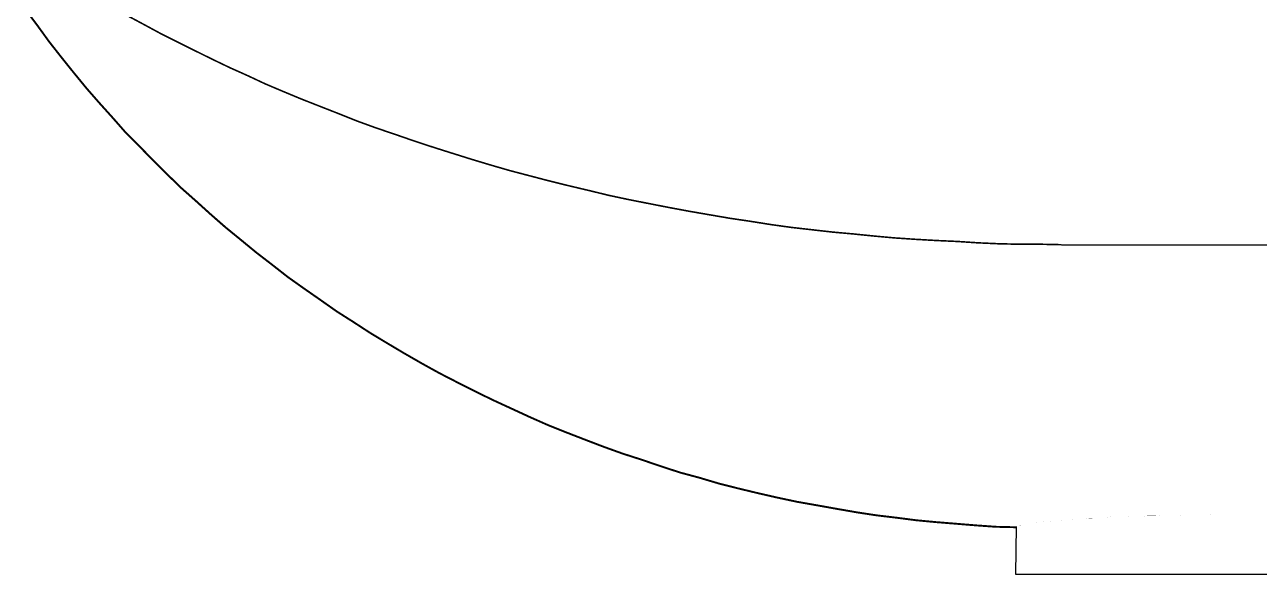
# Model space of a CAD drawing. Header units: inches. Extents: x 0 to 533, y 0 to 406.
# Drawn here: x 162.52 to 167.61, y 175.91 to 178.17 of the extents above; entities that cross this region are included whole.
import ezdxf

# ---------------------------------------------------------------- set-up
doc = ezdxf.new("R2010")
doc.units = ezdxf.units.IN
doc.header["$MEASUREMENT"] = 0
doc.layers.add('UnFound-2', color=7, linetype='Continuous')

# ---------------------------------------------------------------- blocks, each defined once
blk = doc.blocks.new('P1INLETSV')
for p, q in [((35.6288, -14.4687), (38.8758, -14.4687)), ((35.4419, -15.6294), (35.44, -15.8269)), ((35.44, -15.8269), (40.1497, -15.827))]:
    blk.add_line(p, q)
at = {"layer": 'UnFound-2', "color": 7, "lineweight": 9}
for points in [[(31.7725, -13.522, 0.00655, 0.00655, 0), (31.8428, -13.5596, 0.00655, 0.00655, 0), (31.9121, -13.5971, 0.00655, 0.00655, 0), (31.9834, -13.6327, 0.00655, 0.00655, 0), (32.0547, -13.6684, 0.00655, 0.00655, 0), (32.1269, -13.704, 0.00655, 0.00655, 0), (32.1991, -13.7387, 0.00655, 0.00655, 0), (32.2723, -13.7714, 0.00655, 0.00655, 0), (32.3465, -13.8061, 0.00655, 0.00655, 0), (32.4216, -13.8379, 0.00655, 0.00655, 0), (32.4958, -13.8687, 0.00655, 0.00655, 0), (32.5719, -13.8986, 0.00655, 0.00655, 0), (32.648, -13.9284, 0.00655, 0.00655, 0), (32.725, -13.9592, 0.00655, 0.00655, 0), (32.8021, -13.9872, 0.00655, 0.00655, 0), (32.8791, -14.0132, 0.00655, 0.00655, 0), (32.9571, -14.0402, 0.00655, 0.00655, 0), (33.0361, -14.0662, 0.00655, 0.00655, 0), (33.1151, -14.0912, 0.00655, 0.00655, 0), (33.195, -14.1162, 0.00655, 0.00655, 0), (33.275, -14.1403, 0.00655, 0.00655, 0), (33.3549, -14.1634, 0.00655, 0.00655, 0), (33.4358, -14.1846, 0.00655, 0.00655, 0), (33.5167, -14.2058, 0.00655, 0.00655, 0), (33.5986, -14.226, 0.00655, 0.00655, 0), (33.6804, -14.2453, 0.00655, 0.00655, 0), (33.7633, -14.2655, 0.00655, 0.00655, 0), (33.8451, -14.2829, 0.00655, 0.00655, 0), (33.928, -14.2992, 0.00655, 0.00655, 0), (34.0117, -14.3156, 0.00655, 0.00655, 0), (34.0946, -14.331, 0.00655, 0.00655, 0), (34.1784, -14.3455, 0.00655, 0.00655, 0), (34.2622, -14.3599, 0.00655, 0.00655, 0), (34.3469, -14.3724, 0.00655, 0.00655, 0), (34.4317, -14.3859, 0.00655, 0.00655, 0), (34.5155, -14.3975, 0.00655, 0.00655, 0), (34.6002, -14.4071, 0.00655, 0.00655, 0), (34.685, -14.4167, 0.00655, 0.00655, 0), (34.7707, -14.4244, 0.00655, 0.00655, 0), (34.8564, -14.4331, 0.00655, 0.00655, 0), (34.9412, -14.4408, 0.00655, 0.00655, 0), (35.0278, -14.4466, 0.00655, 0.00655, 0), (35.1126, -14.4514, 0.00655, 0.00655, 0), (35.1983, -14.4553, 0.00655, 0.00655, 0), (35.285, -14.461, 0.00655, 0.00655, 0), (35.3707, -14.4649, 0.00655, 0.00655, 0), (35.4564, -14.4668, 0.00655, 0.00655, 0), (35.5421, -14.4668, 0.00655, 0.00655, 0), (35.6288, -14.4687, 0.00655, 0.00655, 0)], [(35.44, -15.6332, 0.0079, 0.0079, 0), (35.3581, -15.6312, 0.0079, 0.0079, 0), (35.2772, -15.6255, 0.0079, 0.0079, 0), (35.1944, -15.6187, 0.0079, 0.0079, 0), (35.1115, -15.612, 0.0079, 0.0079, 0), (35.0297, -15.6043, 0.0079, 0.0079, 0), (34.9478, -15.5937, 0.0079, 0.0079, 0), (34.8659, -15.584, 0.0079, 0.0079, 0), (34.7841, -15.5715, 0.0079, 0.0079, 0), (34.7012, -15.5571, 0.0079, 0.0079, 0), (34.6203, -15.5426, 0.0079, 0.0079, 0), (34.5385, -15.5282, 0.0079, 0.0079, 0), (34.4566, -15.5108, 0.0079, 0.0079, 0), (34.3767, -15.4925, 0.0079, 0.0079, 0), (34.2967, -15.4733, 0.0079, 0.0079, 0), (34.2168, -15.4531, 0.0079, 0.0079, 0), (34.1359, -15.429, 0.0079, 0.0079, 0), (34.0569, -15.4078, 0.0079, 0.0079, 0), (33.977, -15.3818, 0.0079, 0.0079, 0), (33.898, -15.3548, 0.0079, 0.0079, 0), (33.82, -15.3298, 0.0079, 0.0079, 0), (33.742, -15.3018, 0.0079, 0.0079, 0), (33.664, -15.272, 0.0079, 0.0079, 0), (33.5869, -15.2421, 0.0079, 0.0079, 0), (33.5099, -15.2113, 0.0079, 0.0079, 0), (33.4338, -15.1776, 0.0079, 0.0079, 0), (33.3586, -15.1429, 0.0079, 0.0079, 0), (33.2835, -15.1083, 0.0079, 0.0079, 0), (33.2103, -15.0726, 0.0079, 0.0079, 0), (33.1362, -15.0351, 0.0079, 0.0079, 0), (33.063, -14.9975, 0.0079, 0.0079, 0), (32.9917, -14.958, 0.0079, 0.0079, 0), (32.9195, -14.9166, 0.0079, 0.0079, 0), (32.8482, -14.8742, 0.0079, 0.0079, 0), (32.7779, -14.8318, 0.0079, 0.0079, 0), (32.7085, -14.7866, 0.0079, 0.0079, 0), (32.6402, -14.7432, 0.0079, 0.0079, 0), (32.5718, -14.6951, 0.0079, 0.0079, 0), (32.5053, -14.6488, 0.0079, 0.0079, 0), (32.4389, -14.6017, 0.0079, 0.0079, 0), (32.3724, -14.5496, 0.0079, 0.0079, 0), (32.3098, -14.5015, 0.0079, 0.0079, 0), (32.2453, -14.4485, 0.0079, 0.0079, 0), (32.1827, -14.3975, 0.0079, 0.0079, 0), (32.121, -14.3435, 0.0079, 0.0079, 0), (32.0604, -14.2886, 0.0079, 0.0079, 0), (32.0006, -14.2357, 0.0079, 0.0079, 0), (31.9419, -14.1788, 0.0079, 0.0079, 0), (31.8841, -14.1211, 0.0079, 0.0079, 0), (31.8273, -14.0633, 0.0079, 0.0079, 0), (31.7705, -14.0064, 0.0079, 0.0079, 0), (31.7156, -13.9438, 0.0079, 0.0079, 0), (31.6626, -13.8851, 0.0079, 0.0079, 0), (31.6086, -13.8234, 0.0079, 0.0079, 0), (31.5566, -13.7599, 0.0079, 0.0079, 0), (31.5056, -13.6963, 0.0079, 0.0079, 0), (31.4555, -13.6327, 0.0079, 0.0079, 0), (31.4074, -13.5663, 0.0079, 0.0079, 0), (31.3582, -13.5008, 0.0079, 0.0079, 0)], [(35.44, -15.6313, 0.0000963, 0.0000963, 0), (35.4409, -15.6294, 0.0000963, 0.0000963, 0), (35.4419, -15.6294, 0.0000963, 0.0000963, 0), (35.4429, -15.6294, 0.0000963, 0.0000963, 0), (35.4448, -15.6275, 0.0000963, 0.0000963, 0), (35.4467, -15.6275, 0.0000963, 0.0000963, 0), (35.4496, -15.6256, 0.0000963, 0.0000963, 0), (35.4525, -15.6256, 0.0000963, 0.0000963, 0), (35.4563, -15.6246, 0.0000963, 0.0000963, 0), (35.4602, -15.6246, 0.0000963, 0.0000963, 0), (35.464, -15.6227, 0.0000963, 0.0000963, 0), (35.4689, -15.6227, 0.0000963, 0.0000963, 0), (35.4737, -15.6227, 0.0000963, 0.0000963, 0), (35.4794, -15.6207, 0.0000963, 0.0000963, 0), (35.4843, -15.6207, 0.0000963, 0.0000963, 0), (35.49, -15.6188, 0.0000963, 0.0000963, 0), (35.4968, -15.6188, 0.0000963, 0.0000963, 0), (35.5035, -15.6169, 0.0000963, 0.0000963, 0), (35.5112, -15.615, 0.0000963, 0.0000963, 0), (35.518, -15.615, 0.0000963, 0.0000963, 0), (35.5257, -15.615, 0.0000963, 0.0000963, 0), (35.5343, -15.613, 0.0000963, 0.0000963, 0), (35.543, -15.6111, 0.0000963, 0.0000963, 0), (35.5526, -15.6111, 0.0000963, 0.0000963, 0), (35.5613, -15.6101, 0.0000963, 0.0000963, 0), (35.5709, -15.6101, 0.0000963, 0.0000963, 0), (35.5815, -15.6082, 0.0000963, 0.0000963, 0), (35.5921, -15.6063, 0.0000963, 0.0000963, 0), (35.6018, -15.6063, 0.0000963, 0.0000963, 0), (35.6133, -15.6044, 0.0000963, 0.0000963, 0), (35.6249, -15.6044, 0.0000963, 0.0000963, 0), (35.6364, -15.6034, 0.0000963, 0.0000963, 0), (35.648, -15.6034, 0.0000963, 0.0000963, 0), (35.6605, -15.6015, 0.0000963, 0.0000963, 0), (35.674, -15.6015, 0.0000963, 0.0000963, 0), (35.6865, -15.5995, 0.0000963, 0.0000963, 0), (35.699, -15.5995, 0.0000963, 0.0000963, 0), (35.7135, -15.5976, 0.0000963, 0.0000963, 0), (35.727, -15.5976, 0.0000963, 0.0000963, 0), (35.7414, -15.5957, 0.0000963, 0.0000963, 0), (35.7559, -15.5957, 0.0000963, 0.0000963, 0), (35.7693, -15.5938, 0.0000963, 0.0000963, 0), (35.7857, -15.5938, 0.0000963, 0.0000963, 0), (35.8011, -15.5918, 0.0000963, 0.0000963, 0), (35.8156, -15.5918, 0.0000963, 0.0000963, 0), (35.832, -15.5899, 0.0000963, 0.0000963, 0), (35.8474, -15.5899, 0.0000963, 0.0000963, 0), (35.8637, -15.5899, 0.0000963, 0.0000963, 0), (35.8801, -15.5899, 0.0000963, 0.0000963, 0), (35.8965, -15.5899, 0.0000963, 0.0000963, 0), (35.9129, -15.588, 0.0000963, 0.0000963, 0), (35.9302, -15.588, 0.0000963, 0.0000963, 0), (35.9475, -15.588, 0.0000963, 0.0000963, 0), (35.9649, -15.588, 0.0000963, 0.0000963, 0), (35.9822, -15.5861, 0.0000963, 0.0000963, 0), (36.0005, -15.5861, 0.0000963, 0.0000963, 0), (36.0188, -15.5861, 0.0000963, 0.0000963, 0), (36.0371, -15.5841, 0.0000963, 0.0000963, 0), (36.0554, -15.5841, 0.0000963, 0.0000963, 0), (36.0737, -15.5841, 0.0000963, 0.0000963, 0), (36.092, -15.5841, 0.0000963, 0.0000963, 0), (36.1113, -15.5841, 0.0000963, 0.0000963, 0), (36.1296, -15.5822, 0.0000963, 0.0000963, 0), (36.1488, -15.5822, 0.0000963, 0.0000963, 0), (36.1681, -15.5822, 0.0000963, 0.0000963, 0), (36.1873, -15.5822, 0.0000963, 0.0000963, 0), (36.2066, -15.5822, 0.0000963, 0.0000963, 0), (36.2268, -15.5822, 0.0000963, 0.0000963, 0), (36.2461, -15.5803, 0.0000963, 0.0000963, 0), (36.2663, -15.5803, 0.0000963, 0.0000963, 0), (36.2856, -15.5803, 0.0000963, 0.0000963, 0), (36.3048, -15.5803, 0.0000963, 0.0000963, 0), (36.3251, -15.5803, 0.0000963, 0.0000963, 0), (36.3443, -15.5803, 0.0000963, 0.0000963, 0), (36.3646, -15.5803, 0.0000963, 0.0000963, 0), (36.3848, -15.5803, 0.0000963, 0.0000963, 0), (36.405, -15.5803, 0.0000963, 0.0000963, 0), (36.4243, -15.5803, 0.0000963, 0.0000963, 0), (36.4445, -15.5803, 0.0000963, 0.0000963, 0)]]:
    blk.add_lwpolyline(points, format="xyseb", dxfattribs=at)

msp = doc.modelspace()

# ---------------------------------------------------------------- block references
msp.add_blockref('P1INLETSV', (131.16649, 191.73671))

doc.saveas('drawing.dxf')
